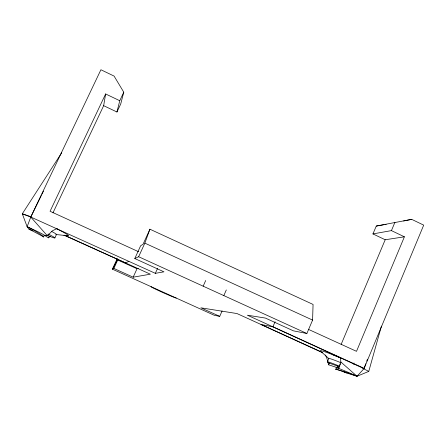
<?xml version="1.0" encoding="UTF-8"?>
<svg xmlns="http://www.w3.org/2000/svg" width="446" height="446" viewBox="0 0 446 446"><rect width="100%" height="100%" fill="white"/><g stroke="black" fill="none" stroke-linecap="round" stroke-linejoin="round"><path stroke-width="0.67" d="M365.787 363.752L364.131 368.34L247.396 315.21L265.381 318.065L293.423 330.848L306.876 333.497L312.596 320.089L313.07 304.445L149.928 229.211L143.049 244.257L140.646 245.752L134.792 258.541L163.955 271.831L155.336 273.331L30.78 217.04L22.3 213.807L61.726 152.733M103.667 105.68L105.624 93.961L119.757 100.718L116.947 112.002L103.667 105.68L52.979 212.837M56.648 228.686L52.293 230.883L47.36 235.778L44.371 235.248L43.557 236.977A18.013 0.301 27.3 0 0 28.945 229.093L27.139 226.707L30.78 217.04L100.907 69.749L114.087 76.088L123.765 92.205L120.715 103.99L116.947 112.002M339.612 370.331A17.221 0.53 22.1 0 1 346.447 372.94L357.04 376.251L368.764 371.401L381.419 326.126M325.446 355.01L326.801 358.071L328.641 364.811L339.077 368.251L338.754 367.872L340.805 361.968L340.571 357.859M366.729 361.126L367.443 359.164M134.792 258.541L138.639 256.729L144.85 243.137L149.928 229.211M353.511 364.276L353.985 362.972M335.81 369.048A17.221 0.53 22.1 0 0 336.1 369.466A17.21 1.182 19.9 0 1 357.04 376.251L364.003 368.641L423.7 225.13L411.703 219.348L376.273 226.061L372.945 233.916L385.193 239.753L404.399 236.815L356.51 351.337L308.677 329.471M341.162 344.368L385.193 239.753M372.945 233.916L391.437 230.61L394.939 222.275M336.1 369.466L337.527 366.099L339.796 366.545M338.754 367.872L340.449 363.875M327.431 361.812L328.853 358.478A27.446 1.215 23.8 0 1 337.265 361.249L340.928 362.732M328.641 364.811L329.343 363.161L327.933 362.347A27.457 1.109 23.8 0 1 335.821 364.666L339.478 366.155M322.408 352.641L260.971 324.465L272.891 326.812L275.093 321.728M223.82 295.598L226.312 289.945M117.025 259.159L112.342 269.139L214.325 315.3L219.722 316.359L222.091 310.973M203.175 286.176L205.695 280.517M155.336 273.331L157.538 268.464M112.342 269.139L113.847 268.431L133.17 277.178L137.022 268.743L138.327 268.358M117.621 258.702L116.757 260.581L117.733 259.979L137.022 268.743M113.067 268.799L116.874 260.514M113.847 268.431L117.733 259.979M47.912 234.607L47.36 235.778L30.78 217.04M44.371 235.248L48.385 237.841L49.183 236.146L47.627 235.276M54.891 237.891L56.503 234.445A28.711 1.327 24.4 0 0 52.706 231.998L51.558 231.396M119.757 100.718L123.765 92.205M105.624 93.961L50.069 211.27L138.617 251.739M41.333 195.482L30.93 216.728L22.3 213.807L27.139 226.707A18.013 1.611 27.5 0 1 43.557 236.977M41.946 194.233L43.474 191.111M48.385 237.841L50.409 236.296M128.922 261.311L125.532 262.917L63.906 235.148M403.602 220.982L411.703 219.348M376.273 226.061L383.538 224.795M384.859 224.561L386.18 224.332M133.17 277.178L150.352 274.195L64.631 235.237M55.761 234.484L67.296 235.728M30.306 229.361L28.945 229.093A17.974 0.714 24.4 0 0 32.491 230.666M362.709 368.285L368.764 371.401M337.527 366.099L329.343 363.161M49.183 236.146L51.758 237.133A28.722 1.204 24.4 0 0 51.067 235.499L48.185 234.016M328.853 358.595L321.003 351.548A38.512 1.862 23.7 0 1 332.108 354.47L339.98 357.614M332.108 354.47L340.722 357.954M219.722 316.359L200.884 307.824L236.965 313.549L320.423 351.498M138.639 256.729L306.876 333.497M144.85 243.137L312.596 320.089M272.891 326.812L364.003 368.641M56.391 228.592L57.623 229.172A40.285 2.029 24.5 0 1 65.796 235.315M391.437 230.61L404.399 236.815M57.082 228.904L57.623 229.172M340.805 361.968L357.04 376.251A17.182 0.658 23.8 0 0 336.022 367.621M22.3 213.807L22.963 214.771M27.139 226.707A17.974 0.714 24.4 0 1 43.964 235.271M346.447 372.94A17.182 0.658 23.8 0 1 342.857 371.273M337.243 369.494A17.221 0.53 22.1 0 1 338.943 370.085M176.259 298.073A13.854 0.513 24.1 0 1 162.288 292.303A13.854 0.513 24.1 0 1 151.138 286.7"/></g></svg>
